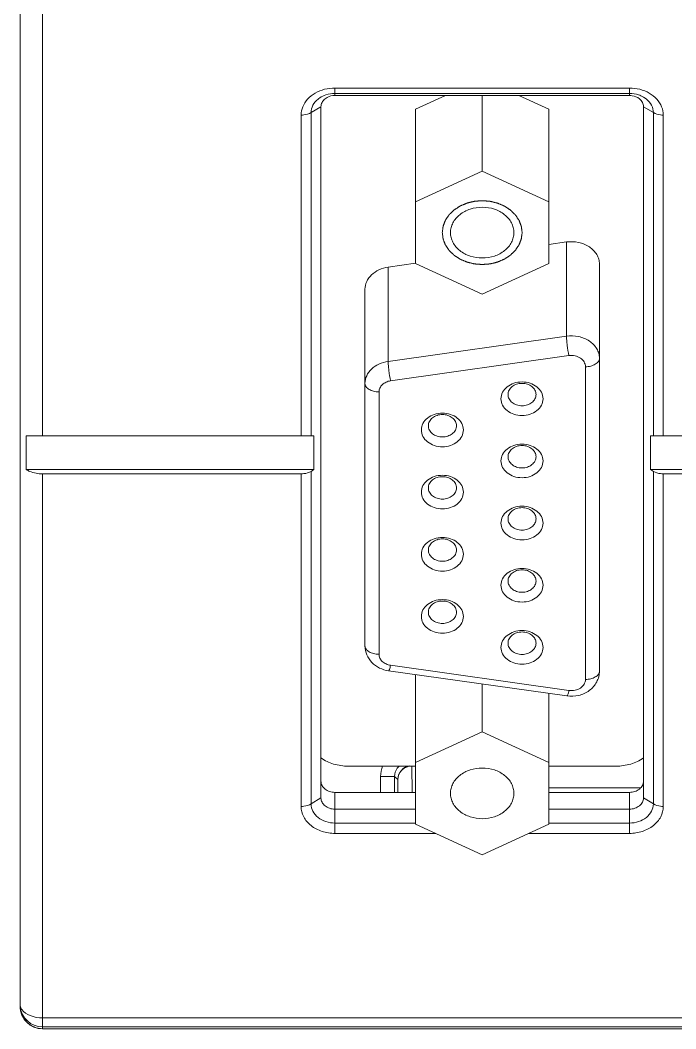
# Model space of a CAD drawing. Header units: millimetres. Extents: x 33157 to 59611, y -29750 to 1750.
# Drawn here: x 53813.74 to 53837.12, y -775.18 to -739.21 of the extents above; entities that cross this region are included whole.
import ezdxf

# ---------------------------------------------------------------- set-up
doc = ezdxf.new("R2010")
doc.units = ezdxf.units.MM
doc.layers.get('0').update_dxf_attribs({"lineweight": 18})

msp = doc.modelspace()

# ---------------------------------------------------------------- linework, layer by layer
at = {"linetype": 'Continuous'}
for p, q in [((53813.741, -609.979), (53813.741, -774.373)), ((53814.541, -754.039), (53814.541, -737.679)), ((53824.966, -741.633), (53835.466, -741.633)), ((53824.966, -741.633), (53824.966, -741.899)), ((53824.966, -741.828), (53835.466, -741.828)), ((53824.966, -741.899), (53835.466, -741.899)), ((53828.908, -741.899), (53827.841, -742.392)), ((53830.216, -741.899), (53830.216, -744.594)), ((53832.591, -742.392), (53831.523, -741.899)), ((53835.466, -741.633), (53835.466, -741.899)), ((53824.112, -742.511), (53824.466, -742.299)), ((53824.466, -766.947), (53824.466, -742.299)), ((53836.319, -742.511), (53835.966, -742.299)), ((53835.966, -742.299), (53835.966, -766.947)), ((53823.758, -754.039), (53823.758, -742.599)), ((53824.112, -754.039), (53824.112, -742.511)), ((53827.841, -742.392), (53827.841, -747.885)), ((53832.591, -742.392), (53832.591, -747.885)), ((53836.319, -742.511), (53836.319, -754.039)), ((53836.673, -742.599), (53836.673, -754.039)), ((53830.216, -744.594), (53827.841, -745.691)), ((53832.591, -745.691), (53830.216, -744.594)), ((53833.222, -747.123), (53832.591, -747.212)), ((53833.222, -747.123), (53833.222, -750.482)), ((53827.84, -747.882), (53826.862, -748.02)), ((53826.862, -748.02), (53826.862, -751.379)), ((53827.841, -747.885), (53830.216, -748.982)), ((53830.216, -748.982), (53832.591, -747.885)), ((53834.396, -747.911), (53834.396, -762.421)), ((53826.036, -748.808), (53826.036, -761.523)), ((53833.222, -750.482), (53826.862, -751.379)), ((53833.309, -751.176), (53826.949, -752.073)), ((53833.896, -762.721), (53833.896, -751.57)), ((53826.536, -752.467), (53826.536, -761.823)), ((53813.96, -754.039), (53824.216, -754.039)), ((53813.96, -755.239), (53813.96, -754.039)), ((53824.216, -754.039), (53824.216, -755.239)), ((53836.216, -754.039), (53843.266, -754.039)), ((53836.216, -754.039), (53836.216, -755.239)), ((53813.96, -755.239), (53824.216, -755.239)), ((53824.112, -755.301), (53824.216, -755.239)), ((53836.216, -755.239), (53843.266, -755.239)), ((53836.319, -755.301), (53836.216, -755.239)), ((53823.758, -755.389), (53814.541, -755.389)), ((53814.541, -775.173), (53814.541, -755.389)), ((53823.758, -767.247), (53823.758, -755.389)), ((53824.112, -767.159), (53824.112, -755.301)), ((53836.319, -755.301), (53836.319, -767.159)), ((53842.808, -755.389), (53836.673, -755.389)), ((53836.673, -755.389), (53836.673, -767.247)), ((53826.879, -762.413), (53833.239, -763.31)), ((53826.949, -762.217), (53833.309, -763.115)), ((53827.841, -762.548), (53827.841, -767.88)), ((53830.216, -762.883), (53830.216, -764.588)), ((53832.591, -763.218), (53832.591, -767.88)), ((53830.216, -764.588), (53827.841, -765.686)), ((53832.591, -765.686), (53830.216, -764.588)), ((53827.841, -765.812), (53825.441, -765.812)), ((53827.719, -766.747), (53827.706, -765.808)), ((53834.991, -765.812), (53832.591, -765.812)), ((53826.592, -766.18), (53827.092, -766.18)), ((53826.592, -766.18), (53826.592, -766.747)), ((53827.206, -766.294), (53827.092, -766.18)), ((53827.092, -766.18), (53827.092, -766.747)), ((53827.212, -766.747), (53827.206, -766.294)), ((53824.966, -766.747), (53827.841, -766.747)), ((53824.966, -768.212), (53824.966, -766.747)), ((53835.86, -766.581), (53832.591, -766.581)), ((53832.591, -766.747), (53835.466, -766.747)), ((53835.466, -768.212), (53835.466, -766.747)), ((53824.112, -767.159), (53824.466, -766.947)), ((53836.319, -767.159), (53835.966, -766.947)), ((53827.841, -767.347), (53824.966, -767.347)), ((53835.466, -767.347), (53832.591, -767.347)), ((53827.841, -767.842), (53824.966, -767.842)), ((53835.466, -767.842), (53832.591, -767.842)), ((53827.841, -767.88), (53830.216, -768.977)), ((53830.216, -768.977), (53832.591, -767.88)), ((53828.56, -768.212), (53824.966, -768.212)), ((53835.466, -768.212), (53831.871, -768.212)), ((53857.641, -774.789), (53814.541, -774.789)), ((53857.641, -775.109), (53814.541, -775.109)), ((53814.541, -775.173), (53857.641, -775.173)), ((53814.541, -775.179), (53857.641, -775.179))]:
    msp.add_line(p, q, dxfattribs=at)
for centre, radius, start, end in [((53827.594, -766.182), 0.503, 131.8334, 143.9384), ((53827.706, -766.294), 0.5, 100.6205, 180.0019), ((53814.53, -774.309), 0.79, 180.0097, 184.553), ((53814.541, -774.379), 0.8, 180, 270), ((53814.54, -774.309), 0.8, 184.4934, 270.0116)]:
    msp.add_arc(centre, radius, start, end, dxfattribs=at)
msp.add_ellipse((53814.541, -774.373), major_axis=(0, 0.8), ratio=0.999657, start_param=1.570796, end_param=3.141593, dxfattribs=at)
for points, knots in [([(53823.758, -742.599), (53823.758, -742.497), (53823.801, -742.287), (53823.982, -742.011), (53824.256, -741.798), (53824.479, -741.709), (53824.597, -741.679)], [0, 0, 0, 0, 137319.865603, 281444.664651, 435904.94076, 600034.83012, 600034.83012, 600034.83012, 600034.83012]), ([(53824.362, -742.028), (53824.382, -742.012), (53824.467, -741.95), (53824.564, -741.905), (53824.639, -741.88)], [0, 0, 0, 0, 82308.995396, 338345.239505, 338345.239505, 338345.239505, 338345.239505]), ([(53824.612, -742.016), (53824.636, -741.997), (53824.741, -741.928), (53824.87, -741.899), (53824.966, -741.899)], [0, 0, 0, 0, 81416.444837, 338346.872757, 338346.872757, 338346.872757, 338346.872757]), ([(53835.466, -741.899), (53835.498, -741.899), (53835.623, -741.908), (53835.747, -741.958), (53835.819, -742.016)], [0, 0, 0, 0, 87826.872351, 338414.517352, 338414.517352, 338414.517352, 338414.517352]), ([(53835.792, -741.88), (53835.818, -741.888), (53835.916, -741.926), (53836.008, -741.979), (53836.069, -742.028)], [0, 0, 0, 0, 87084.564639, 338416.408586, 338416.408586, 338416.408586, 338416.408586]), ([(53835.835, -741.679), (53835.953, -741.71), (53836.175, -741.798), (53836.449, -742.012), (53836.63, -742.287), (53836.673, -742.497), (53836.673, -742.599)], [0, 0, 0, 0, 164164.841898, 318657.89232, 462816.105005, 600169.993201, 600169.993201, 600169.993201, 600169.993201]), ([(53824.112, -742.511), (53824.112, -742.421), (53824.161, -742.233), (53824.287, -742.088), (53824.362, -742.028)], [0, 0, 0, 0, 163298.64595, 338344.225758, 338344.225758, 338344.225758, 338344.225758]), ([(53824.466, -742.299), (53824.466, -742.246), (53824.494, -742.136), (53824.568, -742.051), (53824.612, -742.016)], [0, 0, 0, 0, 163299.925817, 338346.064295, 338346.064295, 338346.064295, 338346.064295]), ([(53835.819, -742.016), (53835.863, -742.051), (53835.937, -742.136), (53835.966, -742.246), (53835.966, -742.299)], [0, 0, 0, 0, 175083.219569, 338416.997737, 338416.997737, 338416.997737, 338416.997737]), ([(53836.069, -742.028), (53836.144, -742.088), (53836.271, -742.233), (53836.319, -742.421), (53836.319, -742.511)], [0, 0, 0, 0, 175081.772991, 338418.971162, 338418.971162, 338418.971162, 338418.971162]), ([(53823.758, -742.599), (53823.791, -742.599), (53823.913, -742.591), (53824.035, -742.557), (53824.112, -742.511)], [0, 0, 0, 0, 90165.919197, 338343.590384, 338343.590384, 338343.590384, 338343.590384]), ([(53836.673, -742.599), (53836.64, -742.599), (53836.518, -742.591), (53836.396, -742.557), (53836.319, -742.511)], [0, 0, 0, 0, 90186.933386, 338422.44468, 338422.44468, 338422.44468, 338422.44468]), ([(53831.638, -746.788), (53831.636, -746.77), (53831.631, -746.733), (53831.626, -746.687), (53831.621, -746.65), (53831.618, -746.627), (53831.616, -746.609), (53831.614, -746.595), (53831.613, -746.583), (53831.612, -746.575), (53831.611, -746.571), (53831.611, -746.567), (53831.61, -746.564), (53831.608, -746.559), (53831.605, -746.552), (53831.601, -746.54), (53831.596, -746.527), (53831.589, -746.509), (53831.581, -746.487), (53831.571, -746.461), (53831.561, -746.434), (53831.552, -746.412), (53831.546, -746.394), (53831.541, -746.381), (53831.537, -746.37), (53831.534, -746.362), (53831.532, -746.358), (53831.531, -746.354), (53831.529, -746.351), (53831.526, -746.347), (53831.521, -746.34), (53831.514, -746.33), (53831.506, -746.318), (53831.495, -746.301), (53831.482, -746.281), (53831.466, -746.256), (53831.449, -746.232), (53831.436, -746.211), (53831.425, -746.195), (53831.417, -746.183), (53831.41, -746.173), (53831.405, -746.165), (53831.402, -746.161), (53831.401, -746.158), (53831.397, -746.156), (53831.394, -746.152), (53831.387, -746.146), (53831.378, -746.136), (53831.367, -746.125), (53831.352, -746.111), (53831.333, -746.093), (53831.311, -746.071), (53831.288, -746.049), (53831.27, -746.031), (53831.255, -746.016), (53831.244, -746.005), (53831.234, -745.996), (53831.228, -745.99), (53831.224, -745.986), (53831.222, -745.983), (53831.218, -745.981), (53831.214, -745.978), (53831.206, -745.973), (53831.195, -745.966), (53831.181, -745.957), (53831.163, -745.945), (53831.141, -745.93), (53831.114, -745.913), (53831.087, -745.895), (53831.065, -745.881), (53831.047, -745.869), (53831.034, -745.86), (53831.022, -745.853), (53831.015, -745.847), (53831.01, -745.845), (53831.007, -745.842), (53831.003, -745.841), (53830.998, -745.839), (53830.989, -745.835), (53830.976, -745.829), (53830.961, -745.823), (53830.941, -745.814), (53830.915, -745.803), (53830.885, -745.79), (53830.854, -745.777), (53830.828, -745.766), (53830.808, -745.757), (53830.793, -745.75), (53830.78, -745.745), (53830.771, -745.741), (53830.766, -745.739), (53830.762, -745.737), (53830.758, -745.736), (53830.753, -745.735), (53830.743, -745.733), (53830.729, -745.729), (53830.712, -745.725), (53830.69, -745.72), (53830.663, -745.713), (53830.629, -745.705), (53830.596, -745.697), (53830.569, -745.69), (53830.546, -745.685), (53830.53, -745.681), (53830.516, -745.677), (53830.506, -745.675), (53830.501, -745.674), (53830.497, -745.672), (53830.492, -745.672), (53830.486, -745.672), (53830.476, -745.671), (53830.462, -745.67), (53830.444, -745.668), (53830.421, -745.666), (53830.391, -745.664), (53830.356, -745.661), (53830.321, -745.658), (53830.292, -745.656), (53830.268, -745.654), (53830.251, -745.653), (53830.236, -745.652), (53830.226, -745.651), (53830.22, -745.65), (53830.215, -745.65), (53830.211, -745.65), (53830.205, -745.651), (53830.195, -745.652), (53830.181, -745.653), (53830.164, -745.654), (53830.141, -745.656), (53830.112, -745.658), (53830.077, -745.661), (53830.043, -745.664), (53830.014, -745.666), (53829.991, -745.668), (53829.974, -745.669), (53829.959, -745.67), (53829.949, -745.671), (53829.944, -745.671), (53829.939, -745.671), (53829.935, -745.673), (53829.93, -745.674), (53829.92, -745.676), (53829.906, -745.68), (53829.889, -745.684), (53829.867, -745.689), (53829.84, -745.696), (53829.806, -745.704), (53829.773, -745.712), (53829.745, -745.718), (53829.723, -745.724), (53829.707, -745.728), (53829.693, -745.731), (53829.683, -745.733), (53829.678, -745.735), (53829.673, -745.736), (53829.67, -745.738), (53829.664, -745.74), (53829.656, -745.743), (53829.643, -745.749), (53829.627, -745.755), (53829.607, -745.764), (53829.582, -745.775), (53829.551, -745.788), (53829.52, -745.801), (53829.495, -745.812), (53829.474, -745.821), (53829.459, -745.827), (53829.446, -745.833), (53829.437, -745.836), (53829.432, -745.839), (53829.428, -745.84), (53829.425, -745.842), (53829.42, -745.845), (53829.412, -745.851), (53829.401, -745.858), (53829.387, -745.867), (53829.369, -745.879), (53829.346, -745.894), (53829.319, -745.912), (53829.292, -745.93), (53829.269, -745.945), (53829.251, -745.956), (53829.237, -745.965), (53829.226, -745.973), (53829.218, -745.978), (53829.213, -745.981), (53829.209, -745.983), (53829.207, -745.986), (53829.203, -745.99), (53829.197, -745.996), (53829.188, -746.005), (53829.177, -746.016), (53829.162, -746.03), (53829.144, -746.048), (53829.122, -746.069), (53829.1, -746.091), (53829.081, -746.108), (53829.066, -746.123), (53829.055, -746.134), (53829.046, -746.142), (53829.04, -746.149), (53829.036, -746.152), (53829.033, -746.155), (53829.031, -746.158), (53829.029, -746.162), (53829.024, -746.169), (53829.017, -746.179), (53829.009, -746.192), (53828.998, -746.208), (53828.984, -746.228), (53828.968, -746.253), (53828.951, -746.277), (53828.938, -746.298), (53828.927, -746.314), (53828.919, -746.326), (53828.912, -746.336), (53828.907, -746.344), (53828.904, -746.348), (53828.902, -746.351), (53828.901, -746.354), (53828.899, -746.358), (53828.896, -746.366), (53828.892, -746.377), (53828.887, -746.391), (53828.88, -746.408), (53828.872, -746.43), (53828.862, -746.457), (53828.852, -746.484), (53828.843, -746.506), (53828.836, -746.523), (53828.831, -746.537), (53828.827, -746.548), (53828.824, -746.555), (53828.822, -746.56), (53828.821, -746.563), (53828.821, -746.567), (53828.82, -746.571), (53828.819, -746.58), (53828.818, -746.591), (53828.816, -746.605), (53828.813, -746.624), (53828.811, -746.648), (53828.806, -746.685), (53828.8, -746.732), (53828.795, -746.769), (53828.793, -746.788)], [0, 0, 0, 0, 500124.454393, 1000248.908786, 1250311.135983, 1500373.363179, 1625404.476778, 1750435.590376, 1875466.703974, 1937982.260773, 1969240.039173, 2000497.817572, 2031755.595972, 2063013.374371, 2125528.931171, 2250560.044769, 2375591.158367, 2500622.271965, 2750684.499162, 3000746.726359, 3250808.953555, 3500871.180752, 3625902.29435, 3750933.407948, 3875964.521546, 3938480.078346, 3969737.856745, 4000995.635145, 4032253.413544, 4063511.191944, 4126026.748743, 4251057.862341, 4376088.97594, 4501120.089538, 4751182.316734, 5001244.543931, 5251306.771127, 5501368.998324, 5626400.111922, 5751431.225521, 5876462.339119, 5938977.895918, 5970235.674318, 6001493.452717, 6032751.231117, 6064009.009516, 6126524.566315, 6251555.679914, 6376586.793512, 6501617.90711, 6751680.134307, 7001742.361503, 7251804.5887, 7501866.815896, 7626897.929495, 7751929.043093, 7876960.156691, 7939475.71349, 7970733.49189, 8001991.270289, 8033249.048689, 8064506.827089, 8127022.383888, 8252053.497486, 8377084.611084, 8502115.724683, 8752177.951879, 9002240.179076, 9252302.406272, 9502364.633469, 9627395.747067, 9752426.860665, 9877457.974264, 9939973.531063, 9971231.309462, 10002489.087862, 10033746.866261, 10065004.644661, 10127520.20146, 10252551.315058, 10377582.428657, 10502613.542255, 10752675.769451, 11002737.996648, 11252800.223845, 11502862.451041, 11627893.564639, 11752924.678238, 11877955.791836, 11940471.348635, 11971729.127035, 12002986.905434, 12034244.683834, 12065502.462233, 12128018.019032, 12253049.132631, 12378080.246229, 12503111.359827, 12753173.587024, 13003235.81422, 13253298.041417, 13503360.268613, 13628391.382212, 13753422.49581, 13878453.609408, 13940969.166207, 13972226.944607, 14003484.723007, 14034742.501406, 14066000.279806, 14128515.836605, 14253546.950203, 14378578.063801, 14503609.1774, 14753671.404596, 15003733.631793, 15253795.858989, 15503858.086186, 15628889.199784, 15753920.313382, 15878951.426981, 15941466.98378, 15972724.762179, 16003982.540579, 16035240.318978, 16066498.097378, 16129013.654177, 16254044.767775, 16379075.881374, 16504106.994972, 16754169.222169, 17004231.449365, 17254293.676562, 17504355.903758, 17629387.017356, 17754418.130955, 17879449.244553, 17941964.801352, 17973222.579752, 18004480.358151, 18035738.136551, 18066995.91495, 18129511.47175, 18254542.585348, 18379573.698946, 18504604.812544, 18754667.039741, 19004729.266937, 19254791.494134, 19504853.721331, 19629884.834929, 19754915.948527, 19879947.062125, 19942462.618924, 19973720.397324, 20004978.175724, 20036235.954123, 20067493.732523, 20130009.289322, 20255040.40292, 20380071.516518, 20505102.630117, 20755164.857313, 21005227.08451, 21255289.311706, 21505351.538903, 21630382.652501, 21755413.766099, 21880444.879698, 21942960.436497, 21974218.214896, 22005475.993296, 22036733.771696, 22067991.550095, 22130507.106894, 22255538.220493, 22380569.334091, 22505600.447689, 22755662.674886, 23005724.902082, 23255787.129279, 23505849.356475, 23630880.470073, 23755911.583672, 23880942.69727, 23943458.254069, 23974716.032469, 24005973.810868, 24037231.589268, 24068489.367667, 24131004.924467, 24256036.038065, 24381067.151663, 24506098.265261, 24756160.492458, 25006222.719654, 25256284.946851, 25506347.174048, 25631378.287646, 25756409.401244, 25881440.514842, 25943956.071642, 25975213.850041, 26006471.628441, 26037729.40684, 26068987.18524, 26131502.742039, 26256533.855637, 26381564.969235, 26506596.082834, 26756658.31003, 27006720.537227, 27256782.764423, 27506844.99162, 27631876.105218, 27756907.218816, 27881938.332415, 27944453.889214, 27975711.667613, 28006969.446013, 28038227.224413, 28069485.002812, 28132000.559611, 28257031.67321, 28382062.786808, 28507093.900406, 28757156.127603, 29007218.354799, 29257280.581996, 29507342.809192, 29632373.922791, 29757405.036389, 29882436.149987, 29944951.706786, 29976209.485186, 30007467.263585, 30038725.041985, 30069982.820385, 30132498.377184, 30257529.490782, 30382560.60438, 30507591.717978, 30757653.945175, 31007716.172372, 31507840.626765, 32007965.081158, 32007965.081158, 32007965.081158, 32007965.081158]), ([(53831.346, -746.788), (53831.346, -746.729), (53831.331, -746.609), (53831.242, -746.376), (53831.021, -746.121), (53830.648, -745.928), (53830.216, -745.861), (53829.783, -745.928), (53829.41, -746.121), (53829.189, -746.376), (53829.1, -746.609), (53829.085, -746.729), (53829.085, -746.788)], [0, 0, 0, 0, 77171.738341, 155971.96802, 321939.157261, 502485.114194, 692662.13105, 882839.147906, 1063385.104839, 1229352.29408, 1308152.523759, 1385324.2621, 1385324.2621, 1385324.2621, 1385324.2621]), ([(53828.793, -746.788), (53828.795, -746.807), (53828.8, -746.843), (53828.805, -746.889), (53828.81, -746.926), (53828.813, -746.949), (53828.815, -746.968), (53828.817, -746.982), (53828.818, -746.993), (53828.819, -747.001), (53828.82, -747.006), (53828.82, -747.009), (53828.821, -747.013), (53828.823, -747.017), (53828.826, -747.025), (53828.83, -747.036), (53828.835, -747.049), (53828.842, -747.067), (53828.85, -747.089), (53828.86, -747.116), (53828.87, -747.142), (53828.879, -747.164), (53828.885, -747.182), (53828.89, -747.195), (53828.895, -747.206), (53828.897, -747.214), (53828.899, -747.219), (53828.9, -747.222), (53828.902, -747.225), (53828.905, -747.229), (53828.91, -747.236), (53828.917, -747.246), (53828.925, -747.259), (53828.936, -747.275), (53828.949, -747.295), (53828.966, -747.32), (53828.982, -747.344), (53828.995, -747.365), (53829.006, -747.381), (53829.014, -747.393), (53829.021, -747.404), (53829.026, -747.411), (53829.029, -747.415), (53829.03, -747.418), (53829.034, -747.421), (53829.037, -747.424), (53829.044, -747.431), (53829.053, -747.44), (53829.064, -747.451), (53829.079, -747.465), (53829.098, -747.484), (53829.12, -747.505), (53829.143, -747.527), (53829.161, -747.546), (53829.176, -747.56), (53829.187, -747.571), (53829.197, -747.58), (53829.203, -747.587), (53829.207, -747.59), (53829.21, -747.593), (53829.213, -747.595), (53829.217, -747.598), (53829.225, -747.603), (53829.236, -747.611), (53829.25, -747.619), (53829.268, -747.631), (53829.29, -747.646), (53829.317, -747.663), (53829.344, -747.681), (53829.366, -747.696), (53829.384, -747.707), (53829.397, -747.716), (53829.409, -747.724), (53829.416, -747.729), (53829.421, -747.732), (53829.424, -747.734), (53829.428, -747.736), (53829.433, -747.738), (53829.442, -747.742), (53829.455, -747.747), (53829.47, -747.754), (53829.49, -747.762), (53829.516, -747.773), (53829.547, -747.786), (53829.577, -747.8), (53829.603, -747.81), (53829.623, -747.819), (53829.638, -747.826), (53829.651, -747.831), (53829.66, -747.835), (53829.665, -747.837), (53829.669, -747.839), (53829.673, -747.84), (53829.679, -747.841), (53829.688, -747.844), (53829.702, -747.847), (53829.719, -747.851), (53829.741, -747.856), (53829.768, -747.863), (53829.802, -747.871), (53829.835, -747.879), (53829.862, -747.886), (53829.885, -747.892), (53829.901, -747.896), (53829.915, -747.899), (53829.925, -747.901), (53829.93, -747.903), (53829.934, -747.904), (53829.939, -747.904), (53829.945, -747.905), (53829.955, -747.905), (53829.969, -747.907), (53829.987, -747.908), (53830.011, -747.91), (53830.04, -747.912), (53830.075, -747.915), (53830.11, -747.918), (53830.139, -747.92), (53830.163, -747.922), (53830.18, -747.923), (53830.195, -747.925), (53830.205, -747.925), (53830.211, -747.926), (53830.216, -747.926), (53830.22, -747.926), (53830.226, -747.926), (53830.236, -747.925), (53830.25, -747.924), (53830.267, -747.922), (53830.29, -747.92), (53830.319, -747.918), (53830.354, -747.915), (53830.388, -747.913), (53830.417, -747.91), (53830.44, -747.909), (53830.457, -747.907), (53830.472, -747.906), (53830.482, -747.905), (53830.487, -747.905), (53830.492, -747.905), (53830.496, -747.904), (53830.502, -747.902), (53830.511, -747.9), (53830.525, -747.897), (53830.542, -747.893), (53830.564, -747.887), (53830.591, -747.881), (53830.625, -747.873), (53830.658, -747.864), (53830.686, -747.858), (53830.708, -747.852), (53830.724, -747.848), (53830.738, -747.845), (53830.748, -747.843), (53830.753, -747.841), (53830.758, -747.841), (53830.761, -747.839), (53830.767, -747.837), (53830.775, -747.833), (53830.788, -747.827), (53830.804, -747.821), (53830.824, -747.812), (53830.85, -747.801), (53830.88, -747.788), (53830.911, -747.775), (53830.936, -747.764), (53830.957, -747.756), (53830.972, -747.749), (53830.985, -747.744), (53830.994, -747.74), (53830.999, -747.738), (53831.003, -747.736), (53831.006, -747.734), (53831.011, -747.731), (53831.019, -747.726), (53831.03, -747.718), (53831.044, -747.709), (53831.062, -747.697), (53831.085, -747.682), (53831.112, -747.665), (53831.139, -747.647), (53831.162, -747.632), (53831.18, -747.62), (53831.194, -747.611), (53831.205, -747.603), (53831.213, -747.598), (53831.218, -747.595), (53831.222, -747.593), (53831.224, -747.59), (53831.228, -747.587), (53831.234, -747.58), (53831.243, -747.571), (53831.254, -747.561), (53831.269, -747.546), (53831.287, -747.529), (53831.309, -747.507), (53831.332, -747.486), (53831.35, -747.468), (53831.365, -747.453), (53831.376, -747.443), (53831.385, -747.434), (53831.391, -747.428), (53831.395, -747.424), (53831.398, -747.421), (53831.4, -747.418), (53831.402, -747.414), (53831.407, -747.407), (53831.414, -747.397), (53831.422, -747.385), (53831.433, -747.368), (53831.447, -747.348), (53831.463, -747.323), (53831.48, -747.299), (53831.493, -747.279), (53831.504, -747.262), (53831.512, -747.25), (53831.519, -747.24), (53831.524, -747.233), (53831.527, -747.229), (53831.529, -747.226), (53831.53, -747.222), (53831.532, -747.218), (53831.535, -747.21), (53831.539, -747.199), (53831.544, -747.186), (53831.551, -747.168), (53831.559, -747.146), (53831.569, -747.119), (53831.58, -747.093), (53831.588, -747.071), (53831.595, -747.053), (53831.6, -747.04), (53831.604, -747.029), (53831.607, -747.021), (53831.609, -747.016), (53831.61, -747.013), (53831.61, -747.01), (53831.611, -747.005), (53831.612, -746.997), (53831.613, -746.985), (53831.615, -746.971), (53831.618, -746.952), (53831.62, -746.929), (53831.625, -746.891), (53831.631, -746.844), (53831.636, -746.807), (53831.638, -746.788)], [0, 0, 0, 0, 500124.78803, 1000249.57606, 1250311.970076, 1500374.364091, 1625405.561098, 1750436.758106, 1875467.955113, 1937983.553617, 1969241.352869, 2000499.152121, 2031756.951373, 2063014.750625, 2125530.349128, 2250561.546136, 2375592.743144, 2500623.940151, 2750686.334166, 3000748.728181, 3250811.122197, 3500873.516212, 3625904.713219, 3750935.910227, 3875967.107234, 3938482.705738, 3969740.50499, 4000998.304242, 4032256.103494, 4063513.902746, 4126029.501249, 4251060.698257, 4376091.895265, 4501123.092272, 4751185.486287, 5001247.880302, 5251310.274317, 5501372.668333, 5626403.86534, 5751435.062348, 5876466.259355, 5938981.857859, 5970239.657111, 6001497.456363, 6032755.255615, 6064013.054867, 6126528.65337, 6251559.850378, 6376591.047385, 6501622.244393, 6751684.638408, 7001747.032423, 7251809.426438, 7501871.820453, 7626903.017461, 7751934.214469, 7876965.411476, 7939481.00998, 7970738.809232, 8001996.608484, 8033254.407736, 8064512.206987, 8127027.805491, 8252059.002499, 8377090.199506, 8502121.396514, 8752183.790529, 9002246.184544, 9252308.578559, 9502370.972574, 9627402.169582, 9752433.366589, 9877464.563597, 9939980.162101, 9971237.961353, 10002495.760605, 10033753.559857, 10065011.359108, 10127526.957612, 10252558.15462, 10377589.351627, 10502620.548635, 10752682.94265, 11002745.336665, 11252807.73068, 11502870.124695, 11627901.321703, 11752932.51871, 11877963.715718, 11940479.314222, 11971737.113474, 12002994.912726, 12034252.711977, 12065510.511229, 12128026.109733, 12253057.306741, 12378088.503748, 12503119.700756, 12753182.094771, 13003244.488786, 13253306.882801, 13503369.276816, 13628400.473824, 13753431.670831, 13878462.867839, 13940978.466343, 13972236.265595, 14003494.064846, 14034751.864098, 14066009.66335, 14128525.261854, 14253556.458862, 14378587.655869, 14503618.852877, 14753681.246892, 15003743.640907, 15253806.034922, 15503868.428937, 15628899.625945, 15753930.822952, 15878962.01996, 15941477.618464, 15972735.417715, 16003993.216967, 16035251.016219, 16066508.815471, 16129024.413975, 16254055.610983, 16379086.80799, 16504118.004998, 16754180.399013, 17004242.793028, 17254305.187043, 17504367.581058, 17629398.778066, 17754429.975073, 17879461.172081, 17941976.770585, 17973234.569836, 18004492.369088, 18035750.16834, 18067007.967592, 18129523.566096, 18254554.763103, 18379585.960111, 18504617.157119, 18754679.551134, 19004741.945149, 19254804.339164, 19504866.733179, 19629897.930187, 19754929.127194, 19879960.324202, 19942475.922705, 19973733.721957, 20004991.521209, 20036249.320461, 20067507.119713, 20130022.718217, 20255053.915224, 20380085.112232, 20505116.309239, 20755178.703255, 21005241.09727, 21255303.491285, 21505365.8853, 21630397.082307, 21755428.279315, 21880459.476323, 21942975.074826, 21974232.874078, 22005490.67333, 22036748.472582, 22068006.271834, 22130521.870338, 22255553.067345, 22380584.264353, 22505615.46136, 22755677.855375, 23005740.249391, 23255802.643406, 23505865.037421, 23630896.234428, 23755927.431436, 23880958.628444, 23943474.226947, 23974732.026199, 24005989.825451, 24037247.624703, 24068505.423955, 24131021.022459, 24256052.219466, 24381083.416474, 24506114.613481, 24756177.007496, 25006239.401512, 25256301.795527, 25506364.189542, 25631395.386549, 25756426.583557, 25881457.780564, 25943973.379068, 25975231.17832, 26006488.977572, 26037746.776824, 26069004.576076, 26131520.17458, 26256551.371587, 26381582.568595, 26506613.765602, 26756676.159617, 27006738.553632, 27256800.947648, 27506863.341663, 27631894.53867, 27756925.735678, 27881956.932685, 27944472.531189, 27975730.330441, 28006988.129693, 28038245.928945, 28069503.728197, 28132019.3267, 28257050.523708, 28382081.720716, 28507112.917723, 28757175.311738, 29007237.705753, 29257300.099769, 29507362.493784, 29632393.690791, 29757424.887799, 29882456.084806, 29944971.68331, 29976229.482562, 30007487.281814, 30038745.081066, 30070002.880318, 30132518.478821, 30257549.675829, 30382580.872837, 30507612.069844, 30757674.463859, 31007736.857874, 31507861.645905, 32007986.433935, 32007986.433935, 32007986.433935, 32007986.433935]), ([(53829.085, -746.788), (53829.085, -746.847), (53829.1, -746.968), (53829.189, -747.2), (53829.41, -747.456), (53829.783, -747.648), (53830.216, -747.715), (53830.648, -747.648), (53831.021, -747.456), (53831.242, -747.2), (53831.331, -746.968), (53831.346, -746.847), (53831.346, -746.788)], [0, 0, 0, 0, 77171.800278, 155972.0932, 321939.415643, 502485.517478, 692662.686967, 882839.856456, 1063385.958291, 1229353.280734, 1308153.573657, 1385325.373934, 1385325.373934, 1385325.373934, 1385325.373934]), ([(53834.396, -747.911), (53834.396, -747.853), (53834.379, -747.734), (53834.281, -747.507), (53834.043, -747.268), (53833.654, -747.112), (53833.365, -747.103), (53833.222, -747.123)], [0, 0, 0, 0, 80650.834719, 163358.384517, 339042.681053, 530980.581946, 730679.666686, 730679.666686, 730679.666686, 730679.666686]), ([(53826.862, -748.02), (53826.75, -748.036), (53826.534, -748.097), (53826.263, -748.275), (53826.08, -748.52), (53826.036, -748.715), (53826.036, -748.808)], [0, 0, 0, 0, 164863.553132, 320266.252997, 464182.763793, 600095.211618, 600095.211618, 600095.211618, 600095.211618]), ([(53834.396, -751.27), (53834.396, -751.212), (53834.379, -751.093), (53834.281, -750.866), (53834.043, -750.627), (53833.654, -750.472), (53833.365, -750.462), (53833.222, -750.482)], [0, 0, 0, 0, 80653.196653, 163363.168618, 339052.61023, 530996.132201, 730701.065312, 730701.065312, 730701.065312, 730701.065312]), ([(53833.309, -751.176), (53833.282, -751.055), (53833.253, -750.872), (53833.228, -750.64), (53833.222, -750.53), (53833.222, -750.482)], [0, 0, 0, 0, 248845.993703, 371857.913415, 468929.678654, 468929.678654, 468929.678654, 468929.678654]), ([(53833.896, -751.57), (53833.896, -751.512), (53833.86, -751.388), (53833.719, -751.249), (53833.525, -751.171), (53833.38, -751.166), (53833.309, -751.176)], [0, 0, 0, 0, 133275.218393, 277863.828586, 435830.105402, 600195.340837, 600195.340837, 600195.340837, 600195.340837]), ([(53833.896, -751.57), (53833.96, -751.57), (53834.083, -751.556), (53834.223, -751.503), (53834.311, -751.44), (53834.359, -751.388), (53834.389, -751.331), (53834.396, -751.29), (53834.396, -751.27)], [0, 0, 0, 0, 261070.028449, 497796.072845, 602138.636419, 696212.202144, 781661.149169, 861967.342079, 861967.342079, 861967.342079, 861967.342079]), ([(53826.862, -751.379), (53826.75, -751.395), (53826.534, -751.456), (53826.263, -751.634), (53826.08, -751.879), (53826.036, -752.074), (53826.036, -752.167)], [0, 0, 0, 0, 164868.762225, 320276.372137, 464197.430123, 600114.172241, 600114.172241, 600114.172241, 600114.172241]), ([(53826.949, -752.073), (53826.922, -751.952), (53826.893, -751.769), (53826.868, -751.537), (53826.862, -751.428), (53826.862, -751.379)], [0, 0, 0, 0, 248818.639411, 371817.037462, 468878.132106, 468878.132106, 468878.132106, 468878.132106]), ([(53826.536, -752.467), (53826.471, -752.467), (53826.348, -752.453), (53826.208, -752.4), (53826.12, -752.338), (53826.072, -752.286), (53826.043, -752.228), (53826.036, -752.187), (53826.036, -752.167)], [0, 0, 0, 0, 261033.534441, 497726.486844, 602054.464208, 696114.879277, 781551.882201, 861846.850586, 861846.850586, 861846.850586, 861846.850586]), ([(53826.949, -752.073), (53826.893, -752.081), (53826.785, -752.112), (53826.649, -752.201), (53826.558, -752.323), (53826.536, -752.421), (53826.536, -752.467)], [0, 0, 0, 0, 164873.61086, 320278.169822, 464202.179879, 600122.568937, 600122.568937, 600122.568937, 600122.568937]), ([(53831.636, -753.313), (53831.539, -753.313), (53831.348, -753.283), (53831.101, -753.155), (53830.928, -752.957), (53830.865, -752.713), (53830.928, -752.469), (53831.101, -752.27), (53831.348, -752.142), (53831.539, -752.113), (53831.636, -752.113)], [0, 0, 0, 0, 154519.986113, 301193.223337, 436036.470073, 561839.058878, 687641.652627, 822484.915432, 969158.136026, 1123678.146747, 1123678.146747, 1123678.146747, 1123678.146747]), ([(53831.136, -752.563), (53831.136, -752.51), (53831.164, -752.4), (53831.279, -752.268), (53831.444, -752.182), (53831.571, -752.163), (53831.636, -752.163)], [0, 0, 0, 0, 134385.75052, 278432.175327, 435106.330485, 600174.240124, 600174.240124, 600174.240124, 600174.240124]), ([(53831.636, -752.113), (53831.732, -752.113), (53831.923, -752.142), (53832.17, -752.27), (53832.343, -752.469), (53832.406, -752.713), (53832.343, -752.957), (53832.17, -753.155), (53831.923, -753.283), (53831.732, -753.313), (53831.636, -753.313)], [0, 0, 0, 0, 154522.582868, 301198.284981, 436043.797799, 561848.500755, 687653.208656, 822498.737543, 969174.423025, 1123697.030502, 1123697.030502, 1123697.030502, 1123697.030502]), ([(53831.636, -752.163), (53831.7, -752.163), (53831.827, -752.182), (53831.992, -752.268), (53832.107, -752.4), (53832.136, -752.51), (53832.136, -752.563)], [0, 0, 0, 0, 165069.699924, 321745.542374, 465793.511315, 600180.707567, 600180.707567, 600180.707567, 600180.707567]), ([(53831.636, -752.963), (53831.571, -752.963), (53831.444, -752.943), (53831.279, -752.858), (53831.164, -752.726), (53831.136, -752.615), (53831.136, -752.563)], [0, 0, 0, 0, 165068.846416, 321743.878228, 465791.102318, 600177.603622, 600177.603622, 600177.603622, 600177.603622]), ([(53832.136, -752.563), (53832.136, -752.615), (53832.107, -752.726), (53831.992, -752.858), (53831.827, -752.943), (53831.7, -752.963), (53831.636, -752.963)], [0, 0, 0, 0, 134388.033023, 278436.904353, 435113.720386, 600184.433641, 600184.433641, 600184.433641, 600184.433641]), ([(53828.796, -754.425), (53828.699, -754.425), (53828.508, -754.396), (53828.261, -754.267), (53828.088, -754.069), (53828.025, -753.825), (53828.088, -753.581), (53828.261, -753.382), (53828.508, -753.254), (53828.699, -753.225), (53828.796, -753.225)], [0, 0, 0, 0, 154513.507846, 301180.59578, 436018.189199, 561815.503718, 687612.82318, 822450.432667, 969117.503971, 1123631.036425, 1123631.036425, 1123631.036425, 1123631.036425]), ([(53828.296, -753.675), (53828.296, -753.622), (53828.324, -753.512), (53828.439, -753.38), (53828.604, -753.294), (53828.731, -753.275), (53828.796, -753.275)], [0, 0, 0, 0, 134380.116482, 278420.502233, 435088.088926, 600149.078196, 600149.078196, 600149.078196, 600149.078196]), ([(53828.796, -753.225), (53828.892, -753.225), (53829.083, -753.254), (53829.33, -753.382), (53829.503, -753.581), (53829.566, -753.825), (53829.503, -754.069), (53829.33, -754.267), (53829.083, -754.396), (53828.892, -754.425), (53828.796, -754.425)], [0, 0, 0, 0, 154516.104593, 301185.657406, 436025.516899, 561824.945561, 687624.379167, 822464.254728, 969133.790911, 1123649.920112, 1123649.920112, 1123649.920112, 1123649.920112]), ([(53828.796, -753.275), (53828.86, -753.275), (53828.987, -753.294), (53829.152, -753.38), (53829.267, -753.512), (53829.296, -753.622), (53829.296, -753.675)], [0, 0, 0, 0, 165062.779554, 321732.053537, 465773.983422, 600155.545635, 600155.545635, 600155.545635, 600155.545635]), ([(53828.796, -754.075), (53828.731, -754.075), (53828.604, -754.055), (53828.439, -753.97), (53828.324, -753.838), (53828.296, -753.728), (53828.296, -753.675)], [0, 0, 0, 0, 165061.92607, 321730.389438, 465771.574492, 600152.441777, 600152.441777, 600152.441777, 600152.441777]), ([(53829.296, -753.675), (53829.296, -753.728), (53829.267, -753.838), (53829.152, -753.97), (53828.987, -754.055), (53828.86, -754.075), (53828.796, -754.075)], [0, 0, 0, 0, 134382.399002, 278425.231294, 435095.478881, 600159.271789, 600159.271789, 600159.271789, 600159.271789]), ([(53831.636, -755.529), (53831.539, -755.529), (53831.348, -755.5), (53831.101, -755.372), (53830.928, -755.173), (53830.865, -754.929), (53830.928, -754.685), (53831.101, -754.486), (53831.348, -754.358), (53831.539, -754.329), (53831.636, -754.329)], [0, 0, 0, 0, 154523.206885, 301199.501326, 436045.558697, 561850.769697, 687655.985641, 822502.059081, 969178.336891, 1123701.568385, 1123701.568385, 1123701.568385, 1123701.568385]), ([(53831.136, -754.779), (53831.136, -754.726), (53831.164, -754.616), (53831.279, -754.484), (53831.444, -754.399), (53831.571, -754.379), (53831.636, -754.379)], [0, 0, 0, 0, 134388.55176, 278437.979181, 435115.400175, 600186.750616, 600186.750616, 600186.750616, 600186.750616]), ([(53831.636, -754.329), (53831.732, -754.329), (53831.923, -754.358), (53832.17, -754.486), (53832.343, -754.685), (53832.406, -754.929), (53832.343, -755.173), (53832.17, -755.372), (53831.923, -755.5), (53831.732, -755.529), (53831.636, -755.529)], [0, 0, 0, 0, 154525.803622, 301204.562935, 436052.886373, 561860.211509, 687667.541589, 822515.881096, 969194.623777, 1123720.452009, 1123720.452009, 1123720.452009, 1123720.452009]), ([(53831.636, -754.379), (53831.7, -754.379), (53831.827, -754.399), (53831.992, -754.484), (53832.107, -754.616), (53832.136, -754.726), (53832.136, -754.779)], [0, 0, 0, 0, 165073.140724, 321752.249008, 465803.220561, 600193.218051, 600193.218051, 600193.218051, 600193.218051]), ([(53831.636, -755.179), (53831.571, -755.179), (53831.444, -755.16), (53831.279, -755.074), (53831.164, -754.942), (53831.136, -754.832), (53831.136, -754.779)], [0, 0, 0, 0, 165072.287262, 321750.584951, 465800.811694, 600190.114273, 600190.114273, 600190.114273, 600190.114273]), ([(53832.136, -754.779), (53832.136, -754.832), (53832.107, -754.942), (53831.992, -755.074), (53831.827, -755.16), (53831.7, -755.179), (53831.636, -755.179)], [0, 0, 0, 0, 134390.834295, 278442.708274, 435122.790182, 600196.94428, 600196.94428, 600196.94428, 600196.94428]), ([(53813.96, -755.239), (53813.999, -755.264), (53814.179, -755.355), (53814.385, -755.389), (53814.541, -755.389)], [0, 0, 0, 0, 77437.024158, 338323.142032, 338323.142032, 338323.142032, 338323.142032]), ([(53823.758, -755.389), (53823.791, -755.389), (53823.913, -755.382), (53824.035, -755.347), (53824.112, -755.301)], [0, 0, 0, 0, 90176.768428, 338384.301132, 338384.301132, 338384.301132, 338384.301132]), ([(53828.796, -756.641), (53828.699, -756.641), (53828.508, -756.612), (53828.261, -756.484), (53828.088, -756.285), (53828.025, -756.041), (53828.088, -755.797), (53828.261, -755.599), (53828.508, -755.47), (53828.699, -755.441), (53828.796, -755.441)], [0, 0, 0, 0, 154516.728712, 301186.873952, 436027.278088, 561827.214878, 687627.156612, 822467.576816, 969137.705426, 1123654.458746, 1123654.458746, 1123654.458746, 1123654.458746]), ([(53828.296, -755.891), (53828.296, -755.839), (53828.324, -755.728), (53828.439, -755.596), (53828.604, -755.511), (53828.731, -755.491), (53828.796, -755.491)], [0, 0, 0, 0, 134382.917803, 278426.306257, 435097.158881, 600161.589054, 600161.589054, 600161.589054, 600161.589054]), ([(53828.796, -755.441), (53828.892, -755.441), (53829.083, -755.47), (53829.33, -755.599), (53829.503, -755.797), (53829.566, -756.041), (53829.503, -756.285), (53829.33, -756.484), (53829.083, -756.612), (53828.892, -756.641), (53828.796, -756.641)], [0, 0, 0, 0, 154519.325441, 301191.935543, 436034.605737, 561836.656656, 687638.712519, 822481.398782, 969153.992253, 1123673.342303, 1123673.342303, 1123673.342303, 1123673.342303]), ([(53828.796, -755.491), (53828.86, -755.491), (53828.987, -755.511), (53829.152, -755.596), (53829.267, -755.728), (53829.296, -755.839), (53829.296, -755.891)], [0, 0, 0, 0, 165066.220455, 321738.760368, 465783.692952, 600168.056485, 600168.056485, 600168.056485, 600168.056485]), ([(53836.673, -755.389), (53836.64, -755.389), (53836.518, -755.382), (53836.396, -755.347), (53836.319, -755.301)], [0, 0, 0, 0, 90197.782423, 338463.155209, 338463.155209, 338463.155209, 338463.155209]), ([(53828.796, -756.291), (53828.731, -756.291), (53828.604, -756.272), (53828.439, -756.186), (53828.324, -756.054), (53828.296, -755.944), (53828.296, -755.891)], [0, 0, 0, 0, 165065.367017, 321737.096358, 465781.284152, 600164.952794, 600164.952794, 600164.952794, 600164.952794]), ([(53829.296, -755.891), (53829.296, -755.944), (53829.267, -756.054), (53829.152, -756.186), (53828.987, -756.272), (53828.86, -756.291), (53828.796, -756.291)], [0, 0, 0, 0, 134385.200356, 278431.035386, 435104.548943, 600171.782794, 600171.782794, 600171.782794, 600171.782794]), ([(53831.636, -757.745), (53831.539, -757.745), (53831.348, -757.716), (53831.101, -757.588), (53830.928, -757.389), (53830.865, -757.145), (53830.928, -756.901), (53831.101, -756.703), (53831.348, -756.575), (53831.539, -756.545), (53831.636, -756.545)], [0, 0, 0, 0, 154526.427838, 301205.779667, 436054.647831, 561862.481173, 687670.319459, 822519.203693, 969198.538891, 1123724.991338, 1123724.991338, 1123724.991338, 1123724.991338]), ([(53831.136, -756.995), (53831.136, -756.943), (53831.164, -756.832), (53831.279, -756.7), (53831.444, -756.615), (53831.571, -756.595), (53831.636, -756.595)], [0, 0, 0, 0, 134391.353157, 278443.783362, 435124.470376, 600199.261813, 600199.261813, 600199.261813, 600199.261813]), ([(53831.636, -756.545), (53831.732, -756.545), (53831.923, -756.575), (53832.17, -756.703), (53832.343, -756.901), (53832.406, -757.145), (53832.343, -757.389), (53832.17, -757.588), (53831.923, -757.716), (53831.732, -757.745), (53831.636, -757.745)], [0, 0, 0, 0, 154529.024557, 301210.841241, 436061.975456, 561871.92292, 687681.875327, 822533.025612, 969214.825664, 1123743.874832, 1123743.874832, 1123743.874832, 1123743.874832]), ([(53831.636, -756.595), (53831.7, -756.595), (53831.827, -756.615), (53831.992, -756.7), (53832.107, -756.832), (53832.136, -756.943), (53832.136, -756.995)], [0, 0, 0, 0, 165076.581718, 321758.95602, 465812.930354, 600205.72924, 600205.72924, 600205.72924, 600205.72924]), ([(53831.636, -757.395), (53831.571, -757.395), (53831.444, -757.376), (53831.279, -757.29), (53831.164, -757.158), (53831.136, -757.048), (53831.136, -756.995)], [0, 0, 0, 0, 165075.728302, 321757.292053, 465810.521617, 600202.625629, 600202.625629, 600202.625629, 600202.625629]), ([(53832.136, -756.995), (53832.136, -757.048), (53832.107, -757.158), (53831.992, -757.29), (53831.827, -757.376), (53831.7, -757.395), (53831.636, -757.395)], [0, 0, 0, 0, 134393.635726, 278448.512523, 435131.860489, 600209.455623, 600209.455623, 600209.455623, 600209.455623]), ([(53828.796, -758.858), (53828.699, -758.858), (53828.508, -758.828), (53828.261, -758.7), (53828.088, -758.502), (53828.025, -758.257), (53828.088, -758.013), (53828.261, -757.815), (53828.508, -757.687), (53828.699, -757.657), (53828.796, -757.657)], [0, 0, 0, 0, 154519.949759, 301193.152476, 436036.367488, 561838.926696, 687641.490848, 822484.721928, 969157.908015, 1123677.882383, 1123677.882383, 1123677.882383, 1123677.882383]), ([(53828.296, -758.108), (53828.296, -758.055), (53828.324, -757.945), (53828.439, -757.813), (53828.604, -757.727), (53828.731, -757.707), (53828.796, -757.707)], [0, 0, 0, 0, 134385.719283, 278432.110608, 435106.229348, 600174.100618, 600174.100618, 600174.100618, 600174.100618]), ([(53828.796, -757.657), (53828.892, -757.657), (53829.083, -757.687), (53829.33, -757.815), (53829.503, -758.013), (53829.566, -758.257), (53829.503, -758.502), (53829.33, -758.7), (53829.083, -758.828), (53828.892, -758.858), (53828.796, -758.858)], [0, 0, 0, 0, 154522.54647, 301198.214032, 436043.695086, 561848.368409, 687653.046675, 822498.543798, 969174.19473, 1123696.765808, 1123696.765808, 1123696.765808, 1123696.765808]), ([(53828.796, -757.707), (53828.86, -757.707), (53828.987, -757.727), (53829.152, -757.813), (53829.267, -757.945), (53829.296, -758.055), (53829.296, -758.108)], [0, 0, 0, 0, 165069.66155, 321745.467576, 465793.40303, 600180.568041, 600180.568041, 600180.568041, 600180.568041]), ([(53828.796, -758.508), (53828.731, -758.508), (53828.604, -758.488), (53828.439, -758.402), (53828.324, -758.27), (53828.296, -758.16), (53828.296, -758.108)], [0, 0, 0, 0, 165068.808157, 321743.803656, 465790.99436, 600177.464516, 600177.464516, 600177.464516, 600177.464516]), ([(53829.296, -758.108), (53829.296, -758.16), (53829.267, -758.27), (53829.152, -758.402), (53828.987, -758.488), (53828.86, -758.508), (53828.796, -758.508)], [0, 0, 0, 0, 134388.001869, 278436.839804, 435113.619516, 600184.294504, 600184.294504, 600184.294504, 600184.294504]), ([(53831.636, -759.962), (53831.539, -759.962), (53831.348, -759.932), (53831.101, -759.804), (53830.928, -759.606), (53830.865, -759.362), (53830.928, -759.117), (53831.101, -758.919), (53831.348, -758.791), (53831.539, -758.762), (53831.636, -758.762)], [0, 0, 0, 0, 154529.648971, 301212.05836, 436063.737476, 561874.193307, 687684.654082, 822536.349267, 969218.742024, 1123748.415606, 1123748.415606, 1123748.415606, 1123748.415606]), ([(53831.136, -759.212), (53831.136, -759.159), (53831.164, -759.049), (53831.279, -758.917), (53831.444, -758.831), (53831.571, -758.812), (53831.636, -758.812)], [0, 0, 0, 0, 134394.154712, 278449.58787, 435133.541088, 600211.773715, 600211.773715, 600211.773715, 600211.773715]), ([(53831.636, -758.762), (53831.732, -758.762), (53831.923, -758.791), (53832.17, -758.919), (53832.343, -759.117), (53832.406, -759.362), (53832.343, -759.606), (53832.17, -759.804), (53831.923, -759.932), (53831.732, -759.962), (53831.636, -759.962)], [0, 0, 0, 0, 154532.245673, 301217.119899, 436071.06505, 561883.634988, 687696.20987, 822550.171091, 969235.028685, 1123767.298969, 1123767.298969, 1123767.298969, 1123767.298969]), ([(53831.636, -758.812), (53831.7, -758.812), (53831.827, -758.831), (53831.992, -758.917), (53832.107, -759.049), (53832.136, -759.159), (53832.136, -759.212)], [0, 0, 0, 0, 165080.022906, 321765.66341, 465822.640695, 600218.241134, 600218.241134, 600218.241134, 600218.241134]), ([(53831.636, -759.612), (53831.571, -759.612), (53831.444, -759.592), (53831.279, -759.507), (53831.164, -759.375), (53831.136, -759.264), (53831.136, -759.212)], [0, 0, 0, 0, 165079.169536, 321763.999532, 465820.232087, 600215.13769, 600215.13769, 600215.13769, 600215.13769]), ([(53832.136, -759.212), (53832.136, -759.264), (53832.107, -759.375), (53831.992, -759.507), (53831.827, -759.592), (53831.7, -759.612), (53831.636, -759.612)], [0, 0, 0, 0, 134396.437314, 278454.317099, 435140.931307, 600221.967671, 600221.967671, 600221.967671, 600221.967671]), ([(53828.796, -761.074), (53828.699, -761.074), (53828.508, -761.044), (53828.261, -760.916), (53828.088, -760.718), (53828.025, -760.474), (53828.088, -760.23), (53828.261, -760.031), (53828.508, -759.903), (53828.699, -759.874), (53828.796, -759.874)], [0, 0, 0, 0, 154523.170987, 301199.431353, 436045.457398, 561850.639171, 687655.825889, 822501.868003, 969178.111738, 1123701.307334, 1123701.307334, 1123701.307334, 1123701.307334]), ([(53828.296, -760.324), (53828.296, -760.271), (53828.324, -760.161), (53828.439, -760.029), (53828.604, -759.943), (53828.731, -759.924), (53828.796, -759.924)], [0, 0, 0, 0, 134388.52092, 278437.915285, 435115.300326, 600186.612886, 600186.612886, 600186.612886, 600186.612886]), ([(53828.796, -759.874), (53828.892, -759.874), (53829.083, -759.903), (53829.33, -760.031), (53829.503, -760.23), (53829.566, -760.474), (53829.503, -760.718), (53829.33, -760.916), (53829.083, -761.044), (53828.892, -761.074), (53828.796, -761.074)], [0, 0, 0, 0, 154525.767679, 301204.492874, 436052.784946, 561860.080819, 687667.381636, 822515.689777, 969194.39834, 1123720.190629, 1123720.190629, 1123720.190629, 1123720.190629]), ([(53828.796, -759.924), (53828.86, -759.924), (53828.987, -759.943), (53829.152, -760.029), (53829.267, -760.161), (53829.296, -760.271), (53829.296, -760.324)], [0, 0, 0, 0, 165073.102838, 321752.175163, 465803.113654, 600193.080301, 600193.080301, 600193.080301, 600193.080301]), ([(53828.796, -760.724), (53828.731, -760.724), (53828.604, -760.704), (53828.439, -760.619), (53828.324, -760.487), (53828.296, -760.376), (53828.296, -760.324)], [0, 0, 0, 0, 165072.249492, 321750.511332, 465800.705114, 600189.976944, 600189.976944, 600189.976944, 600189.976944]), ([(53829.296, -760.324), (53829.296, -760.376), (53829.267, -760.487), (53829.152, -760.619), (53828.987, -760.704), (53828.86, -760.724), (53828.796, -760.724)], [0, 0, 0, 0, 134390.803539, 278442.64455, 435122.6906, 600196.806919, 600196.806919, 600196.806919, 600196.806919]), ([(53831.636, -762.178), (53831.539, -762.178), (53831.348, -762.149), (53831.101, -762.02), (53830.928, -761.822), (53830.865, -761.578), (53830.928, -761.334), (53831.101, -761.135), (53831.348, -761.007), (53831.539, -760.978), (53831.636, -760.978)], [0, 0, 0, 0, 154532.870286, 301218.337406, 436072.827631, 561885.906098, 687698.989509, 822553.495803, 969238.946292, 1123771.841189, 1123771.841189, 1123771.841189, 1123771.841189]), ([(53831.636, -760.978), (53831.732, -760.978), (53831.923, -761.007), (53832.17, -761.135), (53832.343, -761.334), (53832.406, -761.578), (53832.343, -761.822), (53832.17, -762.02), (53831.923, -762.149), (53831.732, -762.178), (53831.636, -762.178)], [0, 0, 0, 0, 154535.46697, 301223.39891, 436080.155154, 561895.347713, 687710.545217, 822567.317531, 969255.23284, 1123790.724421, 1123790.724421, 1123790.724421, 1123790.724421]), ([(53831.136, -761.428), (53831.136, -761.375), (53831.164, -761.265), (53831.279, -761.133), (53831.444, -761.047), (53831.571, -761.028), (53831.636, -761.028)], [0, 0, 0, 0, 134396.956425, 278455.392704, 435142.612311, 600224.286321, 600224.286321, 600224.286321, 600224.286321]), ([(53831.636, -761.028), (53831.7, -761.028), (53831.827, -761.047), (53831.992, -761.133), (53832.107, -761.265), (53832.136, -761.375), (53832.136, -761.428)], [0, 0, 0, 0, 165083.464288, 321772.371178, 465832.351582, 600230.753732, 600230.753732, 600230.753732, 600230.753732]), ([(53826.036, -761.523), (53826.036, -761.633), (53826.081, -761.854), (53826.27, -762.134), (53826.548, -762.331), (53826.767, -762.397), (53826.879, -762.413)], [0, 0, 0, 0, 147747.982458, 296422.528671, 447088.521828, 600171.790717, 600171.790717, 600171.790717, 600171.790717]), ([(53826.536, -761.823), (53826.471, -761.823), (53826.348, -761.809), (53826.208, -761.756), (53826.12, -761.694), (53826.072, -761.642), (53826.043, -761.584), (53826.036, -761.543), (53826.036, -761.523)], [0, 0, 0, 0, 261056.506235, 497770.289702, 602107.448971, 696176.141702, 781620.664382, 861922.701013, 861922.701013, 861922.701013, 861922.701013]), ([(53831.636, -761.828), (53831.571, -761.828), (53831.444, -761.808), (53831.279, -761.723), (53831.164, -761.591), (53831.136, -761.481), (53831.136, -761.428)], [0, 0, 0, 0, 165082.610963, 321770.70739, 465829.943103, 600227.650455, 600227.650455, 600227.650455, 600227.650455]), ([(53832.136, -761.428), (53832.136, -761.481), (53832.107, -761.591), (53831.992, -761.723), (53831.827, -761.808), (53831.7, -761.828), (53831.636, -761.828)], [0, 0, 0, 0, 134399.23906, 278460.122001, 435150.002636, 600234.480424, 600234.480424, 600234.480424, 600234.480424]), ([(53826.536, -761.823), (53826.536, -761.87), (53826.558, -761.967), (53826.649, -762.09), (53826.785, -762.179), (53826.893, -762.209), (53826.949, -762.217)], [0, 0, 0, 0, 135932.908341, 279870.095412, 435288.993223, 600177.72334, 600177.72334, 600177.72334, 600177.72334]), ([(53826.949, -762.217), (53826.943, -762.245), (53826.931, -762.294), (53826.913, -762.355), (53826.898, -762.393), (53826.887, -762.409), (53826.881, -762.413), (53826.879, -762.413)], [0, 0, 0, 0, 296004.303476, 521500.607301, 665642.951472, 706570.595024, 730678.631134, 730678.631134, 730678.631134, 730678.631134]), ([(53833.239, -763.31), (53833.377, -763.329), (53833.662, -763.317), (53833.985, -763.169), (53834.188, -762.983), (53834.305, -762.814), (53834.379, -762.623), (53834.396, -762.488), (53834.396, -762.421)], [0, 0, 0, 0, 219541.003671, 436233.287181, 543558.498298, 650100.203576, 756175.434373, 862054.144756, 862054.144756, 862054.144756, 862054.144756]), ([(53833.896, -762.721), (53833.96, -762.721), (53834.083, -762.707), (53834.223, -762.654), (53834.311, -762.591), (53834.359, -762.539), (53834.389, -762.482), (53834.396, -762.44), (53834.396, -762.421)], [0, 0, 0, 0, 261097.408191, 497848.278312, 602201.78427, 696285.215507, 781743.124487, 862057.740696, 862057.740696, 862057.740696, 862057.740696]), ([(53833.309, -763.115), (53833.38, -763.125), (53833.525, -763.12), (53833.719, -763.042), (53833.86, -762.903), (53833.896, -762.779), (53833.896, -762.721)], [0, 0, 0, 0, 164383.076561, 322366.476573, 466970.772451, 600260.4333, 600260.4333, 600260.4333, 600260.4333]), ([(53833.309, -763.115), (53833.303, -763.142), (53833.291, -763.191), (53833.273, -763.253), (53833.258, -763.29), (53833.247, -763.307), (53833.241, -763.31), (53833.239, -763.31)], [0, 0, 0, 0, 296041.361546, 521565.896389, 665726.287164, 706659.054854, 730770.109421, 730770.109421, 730770.109421, 730770.109421]), ([(53824.462, -765.521), (53824.601, -765.617), (53824.919, -765.764), (53825.265, -765.812), (53825.441, -765.812)], [0, 0, 0, 0, 165558.005739, 338422.692231, 338422.692231, 338422.692231, 338422.692231]), ([(53834.991, -765.812), (53835.166, -765.812), (53835.512, -765.764), (53835.83, -765.617), (53835.969, -765.521)], [0, 0, 0, 0, 172898.467591, 338488.826562, 338488.826562, 338488.826562, 338488.826562]), ([(53827.206, -766.294), (53827.206, -766.169), (53827.316, -765.908), (53827.579, -765.808), (53827.706, -765.808)], [0, 0, 0, 0, 167485.015925, 338439.449236, 338439.449236, 338439.449236, 338439.449236]), ([(53831.346, -766.783), (53831.346, -766.723), (53831.331, -766.603), (53831.242, -766.37), (53831.021, -766.115), (53830.648, -765.923), (53830.216, -765.856), (53829.783, -765.923), (53829.41, -766.115), (53829.189, -766.37), (53829.1, -766.603), (53829.085, -766.723), (53829.085, -766.783)], [0, 0, 0, 0, 77186.251863, 156001.301331, 321999.703662, 502579.615482, 692792.398518, 883005.181554, 1063585.093374, 1229583.495705, 1308398.545173, 1385584.797036, 1385584.797036, 1385584.797036, 1385584.797036]), ([(53824.466, -766.347), (53824.466, -766.399), (53824.494, -766.51), (53824.609, -766.642), (53824.774, -766.727), (53824.901, -766.747), (53824.966, -766.747)], [0, 0, 0, 0, 134378.061053, 278422.205051, 435120.480015, 600180.59807, 600180.59807, 600180.59807, 600180.59807]), ([(53835.466, -766.747), (53835.53, -766.747), (53835.657, -766.727), (53835.822, -766.642), (53835.937, -766.51), (53835.966, -766.399), (53835.966, -766.347)], [0, 0, 0, 0, 165094.397429, 321824.978483, 465898.808771, 600304.381554, 600304.381554, 600304.381554, 600304.381554]), ([(53824.966, -767.347), (53824.901, -767.347), (53824.774, -767.327), (53824.609, -767.242), (53824.494, -767.11), (53824.466, -766.999), (53824.466, -766.947)], [0, 0, 0, 0, 165061.321072, 321760.738109, 465805.931952, 600184.972401, 600184.972401, 600184.972401, 600184.972401]), ([(53829.085, -766.783), (53829.085, -766.842), (53829.1, -766.962), (53829.189, -767.195), (53829.41, -767.45), (53829.783, -767.643), (53830.216, -767.71), (53830.648, -767.643), (53831.021, -767.45), (53831.242, -767.195), (53831.331, -766.962), (53831.346, -766.842), (53831.346, -766.783)], [0, 0, 0, 0, 77186.31425, 156001.427421, 321999.963924, 502580.021701, 692792.95848, 883005.895259, 1063585.953036, 1229584.489538, 1308399.60271, 1385585.91696, 1385585.91696, 1385585.91696, 1385585.91696]), ([(53835.966, -766.947), (53835.966, -766.999), (53835.937, -767.11), (53835.822, -767.242), (53835.657, -767.327), (53835.53, -767.347), (53835.466, -767.347)], [0, 0, 0, 0, 134406.391962, 278481.100355, 435212.636656, 600308.040308, 600308.040308, 600308.040308, 600308.040308]), ([(53823.758, -767.247), (53823.791, -767.247), (53823.913, -767.239), (53824.035, -767.205), (53824.112, -767.159)], [0, 0, 0, 0, 90186.829681, 338422.055535, 338422.055535, 338422.055535, 338422.055535]), ([(53824.966, -768.212), (53824.81, -768.212), (53824.503, -768.165), (53824.105, -767.959), (53823.827, -767.64), (53823.758, -767.374), (53823.758, -767.247)], [0, 0, 0, 0, 165072.181407, 321756.454237, 465795.55056, 600182.238715, 600182.238715, 600182.238715, 600182.238715]), ([(53824.966, -767.842), (53824.855, -767.842), (53824.639, -767.808), (53824.357, -767.662), (53824.161, -767.437), (53824.112, -767.249), (53824.112, -767.159)], [0, 0, 0, 0, 165062.82491, 321761.005156, 465804.964424, 600183.95636, 600183.95636, 600183.95636, 600183.95636]), ([(53836.319, -767.159), (53836.319, -767.249), (53836.27, -767.437), (53836.074, -767.662), (53835.792, -767.808), (53835.576, -767.842), (53835.466, -767.842)], [0, 0, 0, 0, 134408.766497, 278483.665498, 435215.183579, 600311.853803, 600311.853803, 600311.853803, 600311.853803]), ([(53836.673, -767.247), (53836.673, -767.374), (53836.604, -767.64), (53836.326, -767.959), (53835.928, -768.165), (53835.621, -768.212), (53835.466, -768.212)], [0, 0, 0, 0, 134417.437434, 278488.405658, 435207.514406, 600314.965542, 600314.965542, 600314.965542, 600314.965542]), ([(53836.673, -767.247), (53836.64, -767.247), (53836.518, -767.239), (53836.396, -767.205), (53836.319, -767.159)], [0, 0, 0, 0, 90207.843418, 338500.909406, 338500.909406, 338500.909406, 338500.909406]), ([(53813.741, -774.309), (53813.741, -774.324), (53813.746, -774.389), (53813.773, -774.451), (53813.801, -774.492)], [0, 0, 0, 0, 81524.076975, 338381.55774, 338381.55774, 338381.55774, 338381.55774]), ([(53813.801, -774.492), (53813.869, -774.592), (53814.116, -774.747), (53814.39, -774.789), (53814.541, -774.789)], [0, 0, 0, 0, 151126.56411, 338384.109136, 338384.109136, 338384.109136, 338384.109136])]:
    msp.add_open_spline(points, degree=3, knots=knots, dxfattribs=at)
for points in [[(53824.597, -741.679), (53824.717, -741.648), (53824.842, -741.633), (53824.966, -741.633)], [(53824.639, -741.88), (53824.744, -741.845), (53824.855, -741.828), (53824.966, -741.828)], [(53835.466, -741.633), (53835.59, -741.633), (53835.715, -741.648), (53835.835, -741.679)], [(53835.466, -741.828), (53835.576, -741.828), (53835.688, -741.845), (53835.792, -741.88)], [(53826.592, -766.18), (53826.592, -766.054), (53826.617, -765.926), (53826.664, -765.809)], [(53827.092, -766.18), (53827.092, -766.077), (53827.127, -765.97), (53827.188, -765.886)]]:
    msp.add_open_spline(points, degree=3, dxfattribs=at)

doc.saveas('drawing.dxf')
